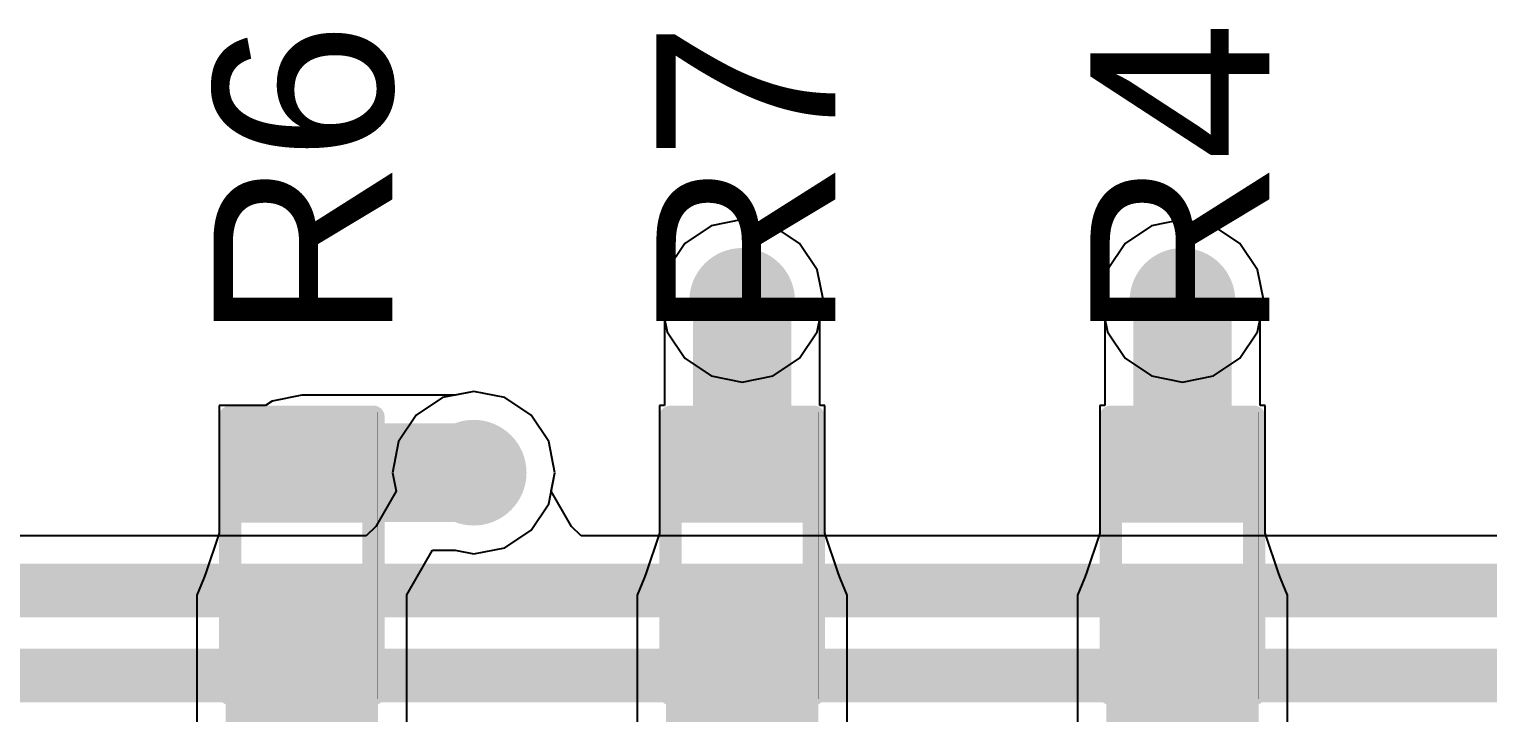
# Model space of a CAD drawing. Header units: millimetres. Extents: x -0.15 to 3.79, y -0.54 to 3.26.
# Drawn here: x 2.7838 to 3.1098, y 2.2427 to 2.3955 of the extents above; entities that cross this region are included whole.
import ezdxf

# ---------------------------------------------------------------- set-up
doc = ezdxf.new("R2010")
doc.units = ezdxf.units.MM
doc.header["$MEASUREMENT"] = 0
for name, color, linetype in [('BottomLayer', 5, 'Continuous'), ('BottomSolder', 6, 'Continuous'), ('TopLayer', 1, 'Continuous'), ('TopOverlay', 2, 'Continuous'), ('TopPaste', 8, 'Continuous'), ('TopSolder', 216, 'Continuous'), ('ViaHoleLayer', 16, 'Continuous')]:
    doc.layers.add(name, color=color, linetype=linetype)
doc.styles.add('Arial', font='', dxfattribs={"height": 0.2})
doc.styles.get('Arial').set_extended_font_data('Arial')

# ---------------------------------------------------------------- blocks, each defined once
blk = doc.blocks.new('R___0402_107')
at = {"layer": 'TopLayer'}
for points in [[(-0.0275, -0.0125), (-0.0275, 0.0125), (-0.0095, 0.0125), (-0.0095, -0.0125)], [(0.0095, -0.0125), (0.0095, 0.0125), (0.0275, 0.0125), (0.0275, -0.0125)]]:
    blk.add_hatch(color=1, dxfattribs=at).paths.add_polyline_path(points)
at = {"layer": 'TopPaste'}
for points in [[(-0.0275, -0.0125), (-0.0275, 0.0125), (-0.0095, 0.0125), (-0.0095, -0.0125)], [(0.0095, -0.0125), (0.0095, 0.0125), (0.0275, 0.0125), (0.0275, -0.0125)]]:
    blk.add_hatch(color=8, dxfattribs=at).paths.add_polyline_path(points)
at = {"layer": 'TopSolder'}
for points in [[(-0.02967, -0.01467), (-0.02967, 0.01467), (-0.00733, 0.01467), (-0.00733, -0.01467)], [(0.00733, -0.01467), (0.00733, 0.01467), (0.02967, 0.01467), (0.02967, -0.01467)]]:
    blk.add_hatch(color=216, dxfattribs=at).paths.add_polyline_path(points)
at = {"layer": 'TopOverlay'}
for points, const_width in [([(-0.031, 0.016), (-0.031, -0.016)], 0.005), ([(-0.031, 0.016), (0.031, 0.016)], 0.005), ([(0.031, 0.016), (0.031, -0.016)], 0.005), ([(-0.031, -0.016), (0.031, -0.016)], 0.005), ([(-0.032, -0.017), (0.032, -0.017)], 0.000127)]:
    blk.add_lwpolyline(points, dxfattribs=dict(at, const_width=const_width))
for points, const_width in [([(-0.03225, 0.016, 1), (-0.02975, 0.016, 1)], 0.0025), ([(-0.03225, 0.016, 1), (-0.02975, 0.016, 1)], 0.0025), ([(0.02975, 0.016, 1), (0.03225, 0.016, 1)], 0.0025), ([(0.02975, 0.016, 1), (0.03225, 0.016, 1)], 0.0025), ([(-0.03225, -0.016, 1), (-0.02975, -0.016, 1)], 0.0025), ([(-0.03225, -0.016, 1), (-0.02975, -0.016, 1)], 0.0025), ([(0.02975, -0.016, 1), (0.03225, -0.016, 1)], 0.0025), ([(0.02975, -0.016, 1), (0.03225, -0.016, 1)], 0.0025), ([(-0.03203, -0.017, 1), (-0.03197, -0.017, 1)], 0.0000635), ([(0.03197, -0.017, 1), (0.03203, -0.017, 1)], 0.0000635)]:
    blk.add_lwpolyline(points, format="xyb", close=True, dxfattribs=dict(at, const_width=const_width))
blk = doc.blocks.new('R___0402_108')
at = {"layer": 'TopLayer'}
for points in [[(-0.0275, -0.0125), (-0.0275, 0.0125), (-0.0095, 0.0125), (-0.0095, -0.0125)], [(0.0095, -0.0125), (0.0095, 0.0125), (0.0275, 0.0125), (0.0275, -0.0125)]]:
    blk.add_hatch(color=1, dxfattribs=at).paths.add_polyline_path(points)
at = {"layer": 'TopPaste'}
for points in [[(-0.0275, -0.0125), (-0.0275, 0.0125), (-0.0095, 0.0125), (-0.0095, -0.0125)], [(0.0095, -0.0125), (0.0095, 0.0125), (0.0275, 0.0125), (0.0275, -0.0125)]]:
    blk.add_hatch(color=8, dxfattribs=at).paths.add_polyline_path(points)
at = {"layer": 'TopSolder'}
for points in [[(-0.02967, -0.01467), (-0.02967, 0.01467), (-0.00733, 0.01467), (-0.00733, -0.01467)], [(0.00733, -0.01467), (0.00733, 0.01467), (0.02967, 0.01467), (0.02967, -0.01467)]]:
    blk.add_hatch(color=216, dxfattribs=at).paths.add_polyline_path(points)
at = {"layer": 'TopOverlay'}
for points, const_width in [([(-0.031, 0.016), (-0.031, -0.016)], 0.005), ([(-0.031, 0.016), (0.031, 0.016)], 0.005), ([(0.031, 0.016), (0.031, -0.016)], 0.005), ([(-0.031, -0.016), (0.031, -0.016)], 0.005), ([(-0.032, -0.017), (0.032, -0.017)], 0.000127)]:
    blk.add_lwpolyline(points, dxfattribs=dict(at, const_width=const_width))
for points, const_width in [([(-0.03225, 0.016, 1), (-0.02975, 0.016, 1)], 0.0025), ([(-0.03225, 0.016, 1), (-0.02975, 0.016, 1)], 0.0025), ([(0.02975, 0.016, 1), (0.03225, 0.016, 1)], 0.0025), ([(0.02975, 0.016, 1), (0.03225, 0.016, 1)], 0.0025), ([(-0.03225, -0.016, 1), (-0.02975, -0.016, 1)], 0.0025), ([(-0.03225, -0.016, 1), (-0.02975, -0.016, 1)], 0.0025), ([(0.02975, -0.016, 1), (0.03225, -0.016, 1)], 0.0025), ([(0.02975, -0.016, 1), (0.03225, -0.016, 1)], 0.0025), ([(-0.03203, -0.017, 1), (-0.03197, -0.017, 1)], 0.0000635), ([(0.03197, -0.017, 1), (0.03203, -0.017, 1)], 0.0000635)]:
    blk.add_lwpolyline(points, format="xyb", close=True, dxfattribs=dict(at, const_width=const_width))
blk = doc.blocks.new('R___0402_110')
at = {"layer": 'TopLayer'}
for points in [[(-0.0275, -0.0125), (-0.0275, 0.0125), (-0.0095, 0.0125), (-0.0095, -0.0125)], [(0.0095, -0.0125), (0.0095, 0.0125), (0.0275, 0.0125), (0.0275, -0.0125)]]:
    blk.add_hatch(color=1, dxfattribs=at).paths.add_polyline_path(points)
at = {"layer": 'TopPaste'}
for points in [[(-0.0275, -0.0125), (-0.0275, 0.0125), (-0.0095, 0.0125), (-0.0095, -0.0125)], [(0.0095, -0.0125), (0.0095, 0.0125), (0.0275, 0.0125), (0.0275, -0.0125)]]:
    blk.add_hatch(color=8, dxfattribs=at).paths.add_polyline_path(points)
at = {"layer": 'TopSolder'}
for points in [[(-0.02967, -0.01467), (-0.02967, 0.01467), (-0.00733, 0.01467), (-0.00733, -0.01467)], [(0.00733, -0.01467), (0.00733, 0.01467), (0.02967, 0.01467), (0.02967, -0.01467)]]:
    blk.add_hatch(color=216, dxfattribs=at).paths.add_polyline_path(points)
at = {"layer": 'TopOverlay'}
for points, const_width in [([(-0.031, 0.016), (-0.031, -0.016)], 0.005), ([(-0.031, 0.016), (0.031, 0.016)], 0.005), ([(0.031, 0.016), (0.031, -0.016)], 0.005), ([(-0.031, -0.016), (0.031, -0.016)], 0.005), ([(-0.032, -0.017), (0.032, -0.017)], 0.000127)]:
    blk.add_lwpolyline(points, dxfattribs=dict(at, const_width=const_width))
for points, const_width in [([(-0.03225, 0.016, 1), (-0.02975, 0.016, 1)], 0.0025), ([(-0.03225, 0.016, 1), (-0.02975, 0.016, 1)], 0.0025), ([(0.02975, 0.016, 1), (0.03225, 0.016, 1)], 0.0025), ([(0.02975, 0.016, 1), (0.03225, 0.016, 1)], 0.0025), ([(-0.03225, -0.016, 1), (-0.02975, -0.016, 1)], 0.0025), ([(-0.03225, -0.016, 1), (-0.02975, -0.016, 1)], 0.0025), ([(0.02975, -0.016, 1), (0.03225, -0.016, 1)], 0.0025), ([(0.02975, -0.016, 1), (0.03225, -0.016, 1)], 0.0025), ([(-0.03203, -0.017, 1), (-0.03197, -0.017, 1)], 0.0000635), ([(0.03197, -0.017, 1), (0.03203, -0.017, 1)], 0.0000635)]:
    blk.add_lwpolyline(points, format="xyb", close=True, dxfattribs=dict(at, const_width=const_width))

msp = doc.modelspace()

# ---------------------------------------------------------------- hatches: boundary and pattern name
at = {"layer": 'BottomLayer'}
h = msp.add_hatch(color=5, dxfattribs=at)
edge = h.paths.add_edge_path()
edge.add_arc((2.94316, 2.33475), 0.01181, 0, 360)
h = msp.add_hatch(color=5, dxfattribs=at)
edge = h.paths.add_edge_path()
edge.add_arc((3.04158, 2.33475), 0.01181, 0, 360)
h = msp.add_hatch(color=5, dxfattribs=at)
edge = h.paths.add_edge_path()
edge.add_arc((2.88315, 2.29634), 0.01181, 0, 360)
at = {"layer": 'BottomSolder'}
h = msp.add_hatch(color=6, dxfattribs=at)
edge = h.paths.add_edge_path()
edge.add_arc((2.94316, 2.33475), 0.00591, 0, 360)
h = msp.add_hatch(color=6, dxfattribs=at)
edge = h.paths.add_edge_path()
edge.add_arc((3.04158, 2.33475), 0.00591, 0, 360)
h = msp.add_hatch(color=6, dxfattribs=at)
edge = h.paths.add_edge_path()
edge.add_arc((2.88315, 2.29634), 0.00591, 0, 360)
at = {"layer": 'TopLayer'}
h = msp.add_hatch(color=1, dxfattribs=at)
edge = h.paths.add_edge_path()
edge.add_arc((2.94316, 2.33475), 0.01181, 0, 360)
h = msp.add_hatch(color=1, dxfattribs=at)
edge = h.paths.add_edge_path()
edge.add_arc((3.04158, 2.33475), 0.01181, 0, 360)
h = msp.add_hatch(color=1, dxfattribs=at)
edge = h.paths.add_edge_path()
edge.add_arc((2.88315, 2.29634), 0.01181, 0, 360)
for points in [[(2.82773, 2.212), (2.86173, 2.212), (2.86173, 2.269), (2.82773, 2.269)], [(2.92616, 2.21), (2.96016, 2.21), (2.96016, 2.269), (2.92616, 2.269)], [(3.02458, 2.211), (3.05858, 2.211), (3.05858, 2.269), (3.02458, 2.269)]]:
    msp.add_hatch(color=1, dxfattribs=at).paths.add_polyline_path(points)
at = {"layer": 'TopSolder'}
h = msp.add_hatch(color=216, dxfattribs=at)
edge = h.paths.add_edge_path()
edge.add_arc((2.94316, 2.33475), 0.00591, 0, 360)
h = msp.add_hatch(color=216, dxfattribs=at)
edge = h.paths.add_edge_path()
edge.add_arc((3.04158, 2.33475), 0.00591, 0, 360)
h = msp.add_hatch(color=216, dxfattribs=at)
edge = h.paths.add_edge_path()
edge.add_arc((2.88315, 2.29634), 0.00591, 0, 360)
at = {"layer": 'ViaHoleLayer'}
h = msp.add_hatch(color=16, dxfattribs=at)
edge = h.paths.add_edge_path()
edge.add_arc((2.94316, 2.33475), 0.00591, 0, 360)
h = msp.add_hatch(color=16, dxfattribs=at)
edge = h.paths.add_edge_path()
edge.add_arc((3.04158, 2.33475), 0.00591, 0, 360)
h = msp.add_hatch(color=16, dxfattribs=at)
edge = h.paths.add_edge_path()
edge.add_arc((2.88315, 2.29634), 0.00591, 0, 360)

# ---------------------------------------------------------------- linework, layer by layer
at = {"layer": 'BottomLayer'}
for p, q in [((2.93621, 2.35153), (2.93032, 2.3476)), ((2.94316, 2.35291), (2.93621, 2.35153)), ((2.95011, 2.35153), (2.94316, 2.35291)), ((2.956, 2.3476), (2.95011, 2.35153)), ((3.03464, 2.35153), (3.02874, 2.3476)), ((3.04158, 2.35291), (3.03464, 2.35153)), ((3.04853, 2.35153), (3.04158, 2.35291)), ((3.05443, 2.3476), (3.04853, 2.35153)), ((2.93032, 2.3476), (2.92638, 2.3417)), ((2.95994, 2.3417), (2.956, 2.3476)), ((3.02874, 2.3476), (3.02481, 2.3417)), ((3.05836, 2.3417), (3.05443, 2.3476)), ((2.92638, 2.3417), (2.925, 2.33475)), ((2.96132, 2.33475), (2.95994, 2.3417)), ((3.02481, 2.3417), (3.02342, 2.33475)), ((3.05974, 2.33475), (3.05836, 2.3417)), ((2.925, 2.33475), (2.92638, 2.32781)), ((2.95994, 2.32781), (2.96132, 2.33475)), ((3.02342, 2.33475), (3.02481, 2.32781)), ((3.05836, 2.32781), (3.05974, 2.33475)), ((2.92638, 2.32781), (2.93032, 2.32191)), ((2.956, 2.32191), (2.95994, 2.32781)), ((3.02481, 2.32781), (3.02874, 2.32191)), ((3.05443, 2.32191), (3.05836, 2.32781)), ((2.93032, 2.32191), (2.93621, 2.31798)), ((2.95011, 2.31798), (2.956, 2.32191)), ((3.02874, 2.32191), (3.03464, 2.31798)), ((3.04853, 2.31798), (3.05443, 2.32191)), ((2.93621, 2.31798), (2.94316, 2.31659)), ((2.94316, 2.31659), (2.95011, 2.31798)), ((3.03464, 2.31798), (3.04158, 2.31659)), ((3.04158, 2.31659), (3.04853, 2.31798)), ((2.8762, 2.31312), (2.8703, 2.30918)), ((2.88315, 2.3145), (2.8762, 2.31312)), ((2.8901, 2.31312), (2.88315, 2.3145)), ((2.89599, 2.30918), (2.8901, 2.31312)), ((2.8703, 2.30918), (2.86637, 2.30329)), ((2.89992, 2.30329), (2.89599, 2.30918)), ((2.86637, 2.30329), (2.86499, 2.29634)), ((2.90131, 2.29634), (2.89992, 2.30329)), ((2.86499, 2.29634), (2.8658, 2.29224)), ((2.90049, 2.29224), (2.90131, 2.29634)), ((2.8658, 2.29224), (2.86125, 2.28434)), ((2.90504, 2.28434), (2.90049, 2.29224)), ((2.86125, 2.28434), (2.85912, 2.28224)), ((2.90717, 2.28224), (2.90504, 2.28434)), ((2.85912, 2.28224), (2.73261, 2.28224)), ((3.20113, 2.28224), (2.90717, 2.28224))]:
    msp.add_line(p, q, dxfattribs=at)
at = {"layer": 'BottomLayer', "const_width": 0.012}
for points in [[(2.615, 2.27), (3.20113, 2.27)], [(2.626, 2.251), (3.1217, 2.251)]]:
    msp.add_lwpolyline(points, dxfattribs=at)
at = {"layer": 'TopLayer'}
for p, q in [((2.93621, 2.35153), (2.93032, 2.3476)), ((2.94316, 2.35291), (2.93621, 2.35153)), ((2.95011, 2.35153), (2.94316, 2.35291)), ((2.956, 2.3476), (2.95011, 2.35153)), ((3.03464, 2.35153), (3.02874, 2.3476)), ((3.04158, 2.35291), (3.03464, 2.35153)), ((3.04853, 2.35153), (3.04158, 2.35291)), ((3.05443, 2.3476), (3.04853, 2.35153)), ((2.93032, 2.3476), (2.92638, 2.3417)), ((2.95994, 2.3417), (2.956, 2.3476)), ((3.02874, 2.3476), (3.02481, 2.3417)), ((3.05836, 2.3417), (3.05443, 2.3476)), ((2.92638, 2.3417), (2.925, 2.33475)), ((2.96132, 2.33475), (2.95994, 2.3417)), ((3.02481, 2.3417), (3.02342, 2.33475)), ((3.05974, 2.33475), (3.05836, 2.3417)), ((2.925, 2.33475), (2.92583, 2.3306)), ((2.96049, 2.3306), (2.96132, 2.33475)), ((3.02342, 2.33475), (3.02425, 2.3306)), ((3.05892, 2.3306), (3.05974, 2.33475)), ((2.92583, 2.3306), (2.92583, 2.31134)), ((2.96049, 2.31134), (2.96049, 2.3306)), ((3.02425, 2.3306), (3.02425, 2.31134)), ((3.05892, 2.31134), (3.05892, 2.3306)), ((2.8381, 2.31236), (2.83658, 2.31134)), ((2.84473, 2.31368), (2.8381, 2.31236)), ((2.87899, 2.31368), (2.84473, 2.31368)), ((2.88315, 2.3145), (2.87899, 2.31368)), ((2.8901, 2.31312), (2.88315, 2.3145)), ((2.89599, 2.30918), (2.8901, 2.31312)), ((2.83658, 2.31134), (2.82623, 2.31134)), ((2.82623, 2.31134), (2.82623, 2.28283)), ((2.89992, 2.30329), (2.89599, 2.30918)), ((2.92583, 2.31134), (2.92466, 2.31134)), ((2.92466, 2.31134), (2.92466, 2.28283)), ((2.96166, 2.31134), (2.96049, 2.31134)), ((2.96166, 2.28487), (2.96166, 2.31134)), ((3.02425, 2.31134), (3.02308, 2.31134)), ((3.02308, 2.31134), (3.02308, 2.28283)), ((3.06008, 2.31134), (3.05892, 2.31134)), ((3.06008, 2.28487), (3.06008, 2.31134)), ((2.90131, 2.29634), (2.89992, 2.30329)), ((2.89992, 2.28939), (2.90131, 2.29634)), ((2.89599, 2.2835), (2.89992, 2.28939)), ((2.82623, 2.28283), (2.8232, 2.27376)), ((2.8901, 2.27957), (2.89599, 2.2835)), ((2.92466, 2.28283), (2.92162, 2.27376)), ((2.96166, 2.28283), (2.96166, 2.28487)), ((2.96469, 2.27376), (2.96166, 2.28283)), ((3.02308, 2.28283), (3.02005, 2.27376)), ((3.06008, 2.28283), (3.06008, 2.28487)), ((3.06312, 2.27376), (3.06008, 2.28283)), ((2.88315, 2.27818), (2.8901, 2.27957)), ((2.86822, 2.26901), (2.87397, 2.27901)), ((2.87397, 2.27901), (2.87899, 2.27901)), ((2.87899, 2.27901), (2.88315, 2.27818)), ((2.8228, 2.27277), (2.82124, 2.269)), ((2.8232, 2.27376), (2.8228, 2.27277)), ((2.92123, 2.27277), (2.91967, 2.269)), ((2.92162, 2.27376), (2.92123, 2.27277)), ((2.96509, 2.27277), (2.96469, 2.27376)), ((2.96665, 2.269), (2.96509, 2.27277)), ((3.01965, 2.27277), (3.01809, 2.269)), ((3.02005, 2.27376), (3.01965, 2.27277)), ((3.06352, 2.27277), (3.06312, 2.27376)), ((3.06508, 2.269), (3.06352, 2.27277)), ((2.82124, 2.269), (2.82124, 2.212)), ((2.86823, 2.269), (2.86822, 2.26901)), ((2.86823, 2.212), (2.86823, 2.269)), ((2.91967, 2.269), (2.91967, 2.23632)), ((2.96665, 2.21), (2.96665, 2.269)), ((3.01809, 2.269), (3.01809, 2.21883)), ((3.06508, 2.211), (3.06508, 2.269))]:
    msp.add_line(p, q, dxfattribs=at)
at = {"layer": 'TopLayer', "const_width": 0.022}
for points in [[(2.94316, 2.29634), (2.94316, 2.33475)], [(3.04158, 2.29634), (3.04158, 2.33475)], [(2.84473, 2.29634), (2.88315, 2.29634)]]:
    msp.add_lwpolyline(points, dxfattribs=at)
at = {"layer": 'TopLayer', "const_width": 0.011}
for points in [[(2.93766, 2.33475, 1), (2.94866, 2.33475, 1)], [(3.03608, 2.33475, 1), (3.04708, 2.33475, 1)], [(2.83923, 2.29634, 1), (2.85023, 2.29634, 1)], [(2.87765, 2.29634, 1), (2.88865, 2.29634, 1)], [(2.93766, 2.29634, 1), (2.94866, 2.29634, 1)], [(3.03608, 2.29634, 1), (3.04708, 2.29634, 1)]]:
    msp.add_lwpolyline(points, format="xyb", close=True, dxfattribs=at)

# ---------------------------------------------------------------- block references
at = {"rotation": 90}
for name, p in [('R___0402_108', (2.84473, 2.27784)), ('R___0402_107', (2.94316, 2.27784)), ('R___0402_110', (3.04158, 2.27784))]:
    msp.add_blockref(name, p, dxfattribs=at)

# ---------------------------------------------------------------- texts
at = {"layer": 'TopOverlay', "style": 'Arial'}
for s, p in [('R6', (2.86499, 2.32568)), ('R7', (2.96399, 2.32568)), ('R4', (3.06099, 2.32568))]:
    msp.add_text(s, height=0.04, rotation=90, dxfattribs=at).set_placement(p)

doc.saveas('drawing.dxf')
